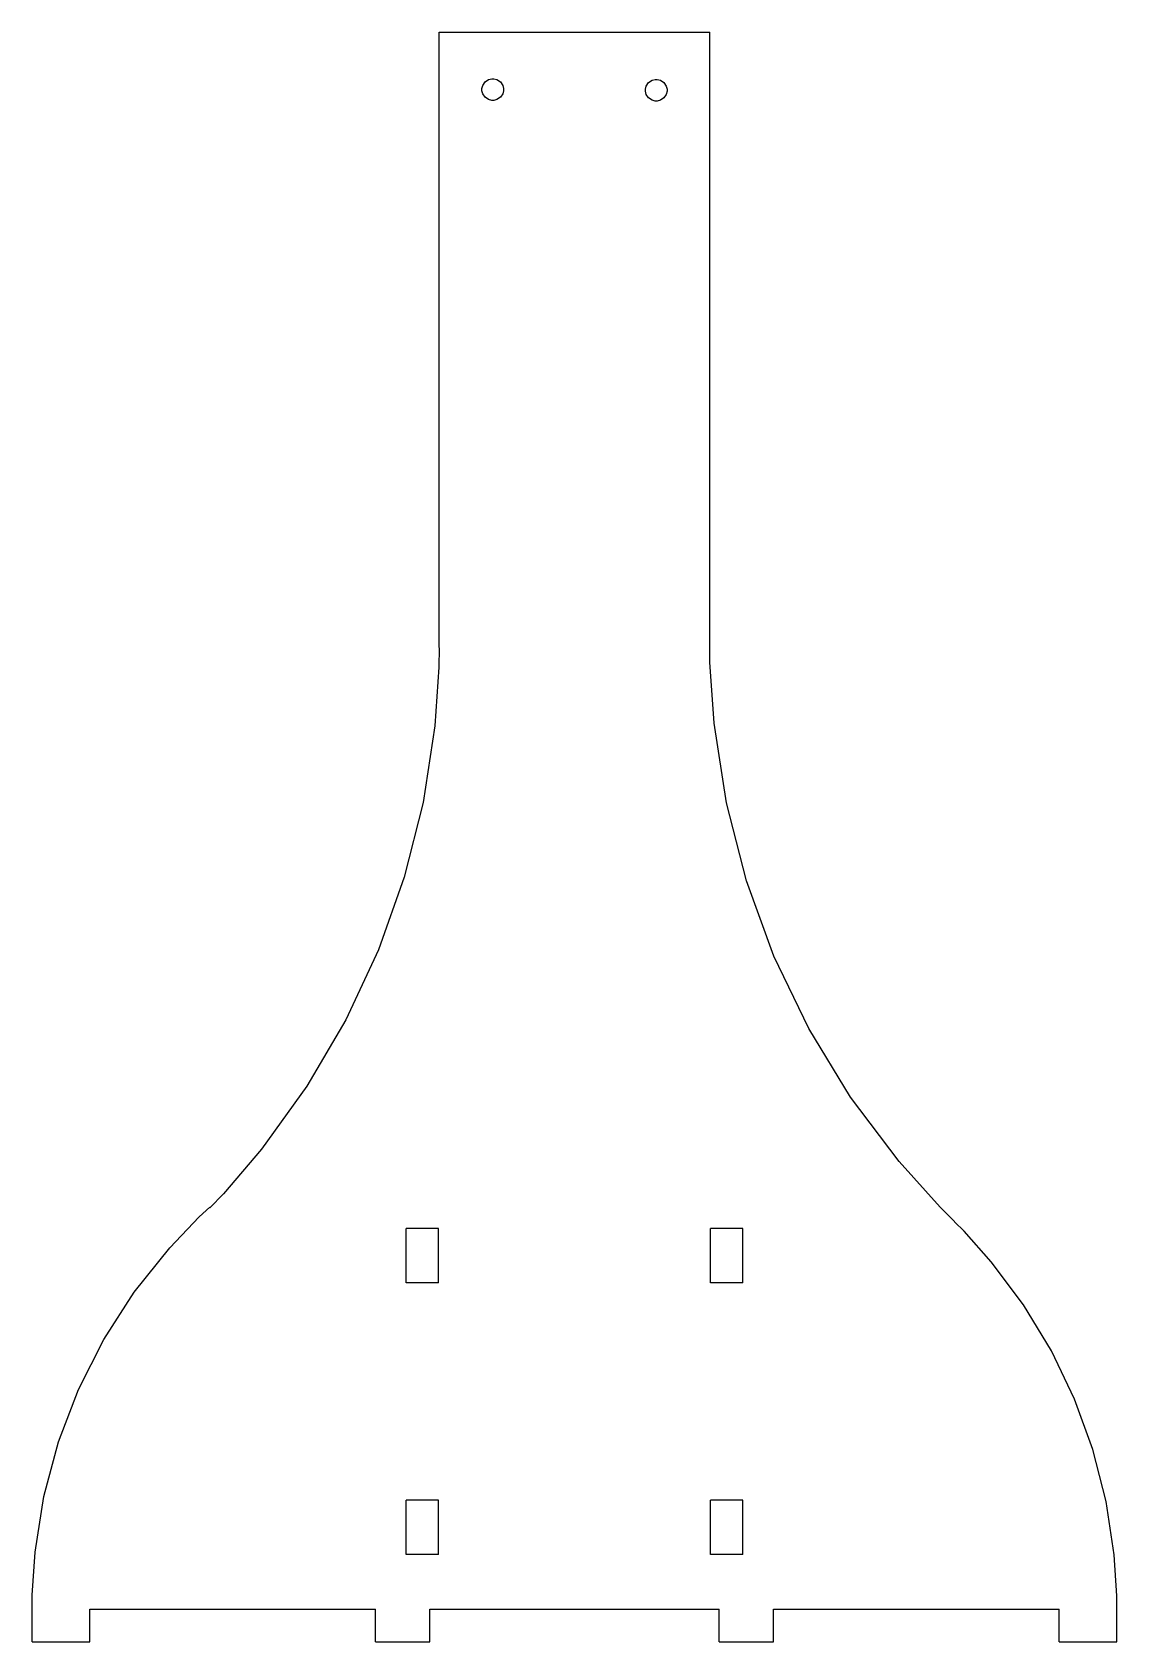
# Model space of a CAD drawing. Extents: x 0 to 200, y 0 to 297.
import ezdxf

# ---------------------------------------------------------------- set-up
doc = ezdxf.new("R2010")
doc.units = 0
doc.layers.get('0').update_dxf_attribs({"linetype": 'CONTINUOUS'})

msp = doc.modelspace()

# ---------------------------------------------------------------- linework, layer by layer
at = {"color": 1}
for p, q in [((75.05, 183.25), (75.05, 296.62)), ((75.05, 296.62), (124.95, 296.62)), ((124.95, 184.34), (124.95, 296.62)), ((83.52, 287.45), (84.15, 287.88)), ((84.15, 287.88), (84.74, 288.04)), ((84.74, 288.04), (84.93, 288.04)), ((84.93, 288.04), (85.13, 288.04)), ((85.13, 288.04), (85.71, 287.88)), ((85.71, 287.88), (86.35, 287.45)), ((113.65, 287.34), (114.29, 287.77)), ((114.29, 287.77), (114.87, 287.92)), ((114.87, 287.92), (115.06, 287.92)), ((115.06, 287.92), (115.26, 287.92)), ((115.26, 287.92), (115.84, 287.77)), ((115.84, 287.77), (116.48, 287.34)), ((82.93, 286.23), (83.09, 286.81)), ((82.93, 286.03), (82.93, 286.23)), ((82.93, 285.84), (82.93, 286.03)), ((83.09, 285.26), (82.93, 285.84)), ((83.09, 286.81), (83.52, 287.45)), ((83.52, 284.62), (83.09, 285.26)), ((86.35, 287.45), (86.77, 286.81)), ((86.77, 285.26), (86.35, 284.62)), ((86.77, 286.81), (86.93, 286.23)), ((86.93, 285.84), (86.77, 285.26)), ((86.93, 286.23), (86.93, 286.03)), ((86.93, 286.03), (86.93, 285.84)), ((113.06, 286.12), (113.22, 286.7)), ((113.06, 285.92), (113.06, 286.12)), ((113.06, 285.73), (113.06, 285.92)), ((113.22, 285.14), (113.06, 285.73)), ((113.22, 286.7), (113.65, 287.34)), ((113.65, 284.51), (113.22, 285.14)), ((116.48, 287.34), (116.91, 286.7)), ((116.91, 285.14), (116.48, 284.51)), ((116.91, 286.7), (117.07, 286.12)), ((117.07, 285.73), (116.91, 285.14)), ((117.07, 286.12), (117.07, 285.92)), ((117.07, 285.92), (117.07, 285.73)), ((84.15, 284.19), (83.52, 284.62)), ((84.74, 284.04), (84.15, 284.19)), ((84.93, 284.04), (84.74, 284.04)), ((85.13, 284.04), (84.93, 284.04)), ((85.71, 284.19), (85.13, 284.04)), ((86.35, 284.62), (85.71, 284.19)), ((114.29, 284.08), (113.65, 284.51)), ((114.87, 283.92), (114.29, 284.08)), ((115.06, 283.92), (114.87, 283.92)), ((115.26, 283.92), (115.06, 283.92)), ((115.84, 284.08), (115.26, 283.92)), ((116.48, 284.51), (115.84, 284.08)), ((124.96, 180.56), (124.95, 184.31)), ((75.04, 183.2), (75.01, 179.6)), ((75.01, 179.6), (74.24, 168.83)), ((125.74, 169.33), (124.96, 180.56)), ((128, 154.61), (125.74, 169.33)), ((74.24, 168.83), (72.08, 154.71)), ((72.08, 154.71), (68.61, 140.91)), ((131.69, 140.26), (128, 154.61)), ((68.61, 140.91), (63.86, 127.54)), ((136.76, 126.37), (131.69, 140.26)), ((63.86, 127.54), (57.86, 114.67)), ((143.18, 113.05), (136.76, 126.37)), ((57.86, 114.67), (50.66, 102.41)), ((150.89, 100.4), (143.18, 113.05)), ((50.66, 102.41), (42.29, 90.83)), ((159.86, 88.52), (150.89, 100.4)), ((42.29, 90.83), (35.28, 82.61)), ((167.37, 80.12), (159.86, 88.52)), ((30.85, 78.34), (32.79, 80.11)), ((35.28, 82.61), (32.78, 80.03)), ((170.05, 77.5), (167.37, 80.12)), ((25.39, 72.64), (30.85, 78.34)), ((171.8, 75.71), (170.01, 77.46)), ((74.95, 76.22), (68.95, 76.22)), ((68.95, 66.22), (68.95, 76.22)), ((74.95, 66.22), (74.95, 76.22)), ((131.05, 76.22), (125.05, 76.22)), ((125.05, 66.22), (125.05, 76.22)), ((131.05, 66.22), (131.05, 76.22)), ((176.8, 70.09), (171.8, 75.71)), ((18.86, 64.5), (25.39, 72.64)), ((182.78, 62.14), (176.8, 70.09)), ((74.95, 66.22), (68.95, 66.22)), ((131.05, 66.22), (125.05, 66.22)), ((13.25, 55.78), (18.86, 64.5)), ((187.91, 53.68), (182.78, 62.14)), ((8.58, 46.54), (13.25, 55.78)), ((192.18, 44.77), (187.91, 53.68)), ((4.89, 36.88), (8.58, 46.54)), ((195.54, 35.49), (192.18, 44.77)), ((2.22, 26.85), (4.89, 36.88)), ((197.98, 25.89), (195.54, 35.49)), ((0.59, 16.55), (2.22, 26.85)), ((68.95, 16.15), (68.95, 26.15)), ((74.95, 26.15), (68.95, 26.15)), ((74.95, 16.15), (74.95, 26.15)), ((125.05, 16.15), (125.05, 26.15)), ((131.05, 26.15), (125.05, 26.15)), ((131.05, 16.15), (131.05, 26.15)), ((199.46, 16.06), (197.98, 25.89)), ((0.05, 8.67), (0.59, 16.55)), ((74.95, 16.15), (68.95, 16.15)), ((131.05, 16.15), (125.05, 16.15)), ((199.95, 8.55), (199.46, 16.06)), ((0.05, 6.05), (0.05, 8.67)), ((0.05, 0.05), (0.05, 6.05)), ((10.65, 6.05), (63.35, 6.05)), ((10.65, 0.05), (10.65, 6.05)), ((63.35, 0.05), (63.35, 6.05)), ((73.35, 0.05), (73.35, 6.05)), ((73.35, 6.05), (126.65, 6.05)), ((126.65, 0.05), (126.65, 6.05)), ((136.65, 0.05), (136.65, 6.05)), ((136.65, 6.05), (189.35, 6.05)), ((189.35, 0.05), (189.35, 6.05)), ((199.95, 6.05), (199.95, 8.55)), ((199.95, 0.05), (199.95, 6.05)), ((0.05, 0.05), (10.65, 0.05)), ((63.35, 0.05), (73.35, 0.05)), ((126.65, 0.05), (136.65, 0.05)), ((189.35, 0.05), (199.95, 0.05))]:
    msp.add_line(p, q, dxfattribs=at)

doc.saveas('drawing.dxf')
